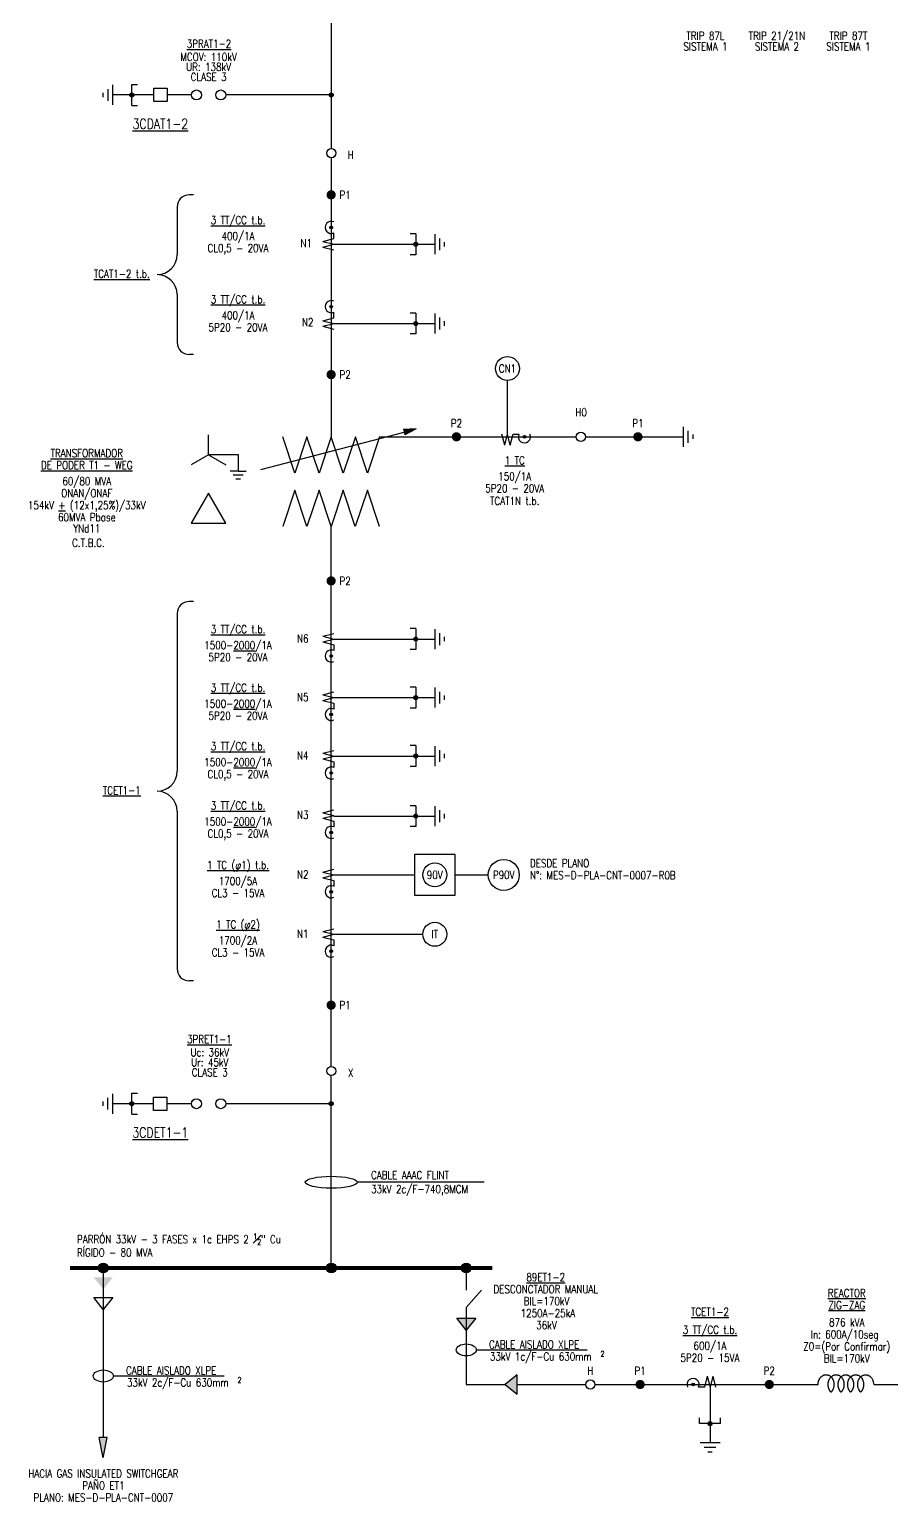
# Model space of a CAD drawing. Header units: millimetres. Extents: x 235261 to 235973, y 101691 to 102424.
# Drawn here: x 235389 to 235604.5, y 101691 to 102058.9 of the extents above; entities that cross this region are included whole.
import ezdxf
from ezdxf.enums import TextEntityAlignment as Align

# ---------------------------------------------------------------- set-up
doc = ezdxf.new("R2010")
doc.units = ezdxf.units.MM
doc.linetypes.add('CENTER', pattern=[50.8, 31.75, -6.35, 6.35, -6.35])
for name, color, linetype in [('02 TITULOS', 3, 'Continuous'), ('02TEXTOS', 3, 'Continuous'), ('03 TEXTOS', 7, 'Continuous'), ('06EJES', 1, 'CENTER'), ('4', 4, 'Continuous'), ('Cable', 1, 'Continuous'), ('E-Nivel-066Kv', 52, 'Continuous'), ('E-Nivel-220Kv', 84, 'Continuous'), ('EL-Simbolos', 3, 'Continuous'), ('TEXTO 1', 1, 'Continuous')]:
    doc.layers.add(name, color=color, linetype=linetype)
doc.styles.add('ROMANS', font='romans.shx', dxfattribs={"width": 0.8, "height": 2})

# ---------------------------------------------------------------- blocks, each defined once
blk = doc.blocks.new('Flecha')
blk.add_hatch(color=256).paths.add_polyline_path([(0, 1.66), (-0.36, 0), (0.36, 0)])
for p, q in [((0, 1.66), (-0.36, 0)), ((-0.36, 0), (0.36, 0)), ((0, 1.66), (0.36, 0))]:
    blk.add_line(p, q)

msp = doc.modelspace()

# ---------------------------------------------------------------- hatches: boundary and pattern name
at = {"layer": 'E-Nivel-066Kv'}
h = msp.add_hatch(color=256, dxfattribs=at)
h.dxf.hatch_style = 1
h.paths.add_polyline_path([(235406.3, 101749.35), (235408.7, 101749.35, 1)])
h.paths.add_polyline_path([(235408.7, 101749.35), (235406.3, 101749.35, 1)])
h = msp.add_hatch(color=256, dxfattribs=at)
h.dxf.hatch_style = 1
h.paths.add_polyline_path([(235463.3, 101749.35), (235465.7, 101749.35, 1)])
h.paths.add_polyline_path([(235465.7, 101749.35), (235463.3, 101749.35, 1)])
h = msp.add_hatch(color=256, dxfattribs=at)
h.dxf.hatch_style = 1
h.paths.add_polyline_path([(235497.02, 101749.35), (235499.42, 101749.35, 1)])
h.paths.add_polyline_path([(235499.42, 101749.35), (235497.02, 101749.35, 1)])
at = {"layer": 'E-Nivel-220Kv'}
h = msp.add_hatch(color=256, dxfattribs=at)
h.dxf.hatch_style = 1
h.paths.add_polyline_path([(235464.97, 102042.49, -1), (235463.97, 102042.49, -1)])
h = msp.add_hatch(color=256, dxfattribs=at)
h.dxf.hatch_style = 1
h.paths.add_polyline_path([(235464.96, 101790.4, -1), (235463.96, 101790.4, -1)])
at = {"layer": 'E-Nivel-220Kv', "ltscale": 0.25}
msp.add_hatch(color=256, dxfattribs=at).paths.add_polyline_path([(235406.5, 101706.94), (235408.5, 101706.94), (235407.5, 101701.94)])
at = {"layer": 'EL-Simbolos'}
h = msp.add_hatch(color=256, dxfattribs=at)
h.dxf.hatch_style = 1
h.paths.add_polyline_path([(235415.14, 102042.49, -1), (235414.14, 102042.49, -1)])
h = msp.add_hatch(color=256, dxfattribs=at)
h.dxf.hatch_style = 1
h.paths.add_polyline_path([(235464.81, 102009.39, 1), (235464.13, 102009.39, 1)])
h = msp.add_hatch(color=256, dxfattribs=at)
h.dxf.hatch_style = 1
h.paths.add_polyline_path([(235486.11, 102005.17, 1), (235485.11, 102005.17, 1)])
h = msp.add_hatch(color=256, dxfattribs=at)
h.dxf.hatch_style = 1
h.paths.add_polyline_path([(235464.81, 101989.59, 1), (235464.13, 101989.59, 1)])
h = msp.add_hatch(color=256, dxfattribs=at)
h.dxf.hatch_style = 1
h.paths.add_polyline_path([(235486.11, 101985.37, 1), (235485.11, 101985.37, 1)])
h = msp.add_hatch(color=256, dxfattribs=at)
h.dxf.hatch_style = 1
h.paths.add_polyline_path([(235512.76, 101957.4, -1), (235512.76, 101956.72, -1)])
h = msp.add_hatch(color=256, dxfattribs=at)
h.dxf.hatch_style = 1
h.paths.add_polyline_path([(235486.11, 101906.5, 1), (235485.11, 101906.5, 1)])
h = msp.add_hatch(color=256, dxfattribs=at)
h.dxf.hatch_style = 1
h.paths.add_polyline_path([(235464.81, 101902.28, -1), (235464.13, 101902.28, -1)])
h = msp.add_hatch(color=256, dxfattribs=at)
h.dxf.hatch_style = 1
h.paths.add_polyline_path([(235486.11, 101891.89, 1), (235485.11, 101891.89, 1)])
h = msp.add_hatch(color=256, dxfattribs=at)
h.dxf.hatch_style = 1
h.paths.add_polyline_path([(235464.81, 101887.67, -1), (235464.13, 101887.67, -1)])
h = msp.add_hatch(color=256, dxfattribs=at)
h.dxf.hatch_style = 1
h.paths.add_polyline_path([(235486.11, 101877.28, 1), (235485.11, 101877.28, 1)])
h = msp.add_hatch(color=256, dxfattribs=at)
h.dxf.hatch_style = 1
h.paths.add_polyline_path([(235464.81, 101873.05, -1), (235464.13, 101873.05, -1)])
h = msp.add_hatch(color=256, dxfattribs=at)
h.dxf.hatch_style = 1
h.paths.add_polyline_path([(235486.11, 101862.26, 1), (235485.11, 101862.26, 1)])
h = msp.add_hatch(color=256, dxfattribs=at)
h.dxf.hatch_style = 1
h.paths.add_polyline_path([(235464.81, 101858.2, -1), (235464.13, 101858.2, -1)])
h = msp.add_hatch(color=256, dxfattribs=at)
h.dxf.hatch_style = 1
h.paths.add_polyline_path([(235464.81, 101843.36, -1), (235464.13, 101843.36, -1)])
h = msp.add_hatch(color=256, dxfattribs=at)
h.dxf.hatch_style = 1
h.paths.add_polyline_path([(235464.81, 101828.51, -1), (235464.13, 101828.51, -1)])
h = msp.add_hatch(color=256, dxfattribs=at)
h.dxf.hatch_style = 1
h.paths.add_polyline_path([(235415.13, 101790.4, -1), (235414.13, 101790.4, -1)])
h = msp.add_hatch(color=256, dxfattribs=at)
h.dxf.hatch_style = 1
h.paths.add_polyline_path([(235407.5, 101744.02), (235409.88, 101747.01), (235405.11, 101747.01)])
h.paths.add_polyline_path([(235500.6, 101736.81), (235495.84, 101736.81), (235498.22, 101733.83)])
h = msp.add_hatch(color=256, dxfattribs=at)
h.dxf.hatch_style = 1
h.paths.add_polyline_path([(235510.94, 101717.85), (235510.94, 101722.61), (235507.96, 101720.23)])
h = msp.add_hatch(color=256, dxfattribs=at)
h.dxf.hatch_style = 1
h.paths.add_polyline_path([(235554.93, 101719.89, -1), (235554.93, 101720.57, -1)])
h = msp.add_hatch(color=256, dxfattribs=at)
h.dxf.hatch_style = 1
h.paths.add_polyline_path([(235559.65, 101710.44, 1), (235558.65, 101710.44, 1)])

# ---------------------------------------------------------------- linework, layer by layer
at = {"layer": '06EJES'}
for p, q in [((235441.21, 101948.5), (235439.21, 101948.5)), ((235442.49, 101947.5), (235439.94, 101947.5)), ((235441.21, 101948.5), (235443.22, 101948.5)), ((235441.76, 101946.5), (235440.67, 101946.5))]:
    msp.add_line(p, q, dxfattribs=at)
msp.add_lwpolyline([(235433.95, 101952.6), (235441.21, 101952.6), (235441.21, 101948.5)], dxfattribs=at)
at = {"layer": '4'}
for p, q in [((235430.06, 102017.52), (235428.96, 102017.52)), ((235425.96, 102014.52), (235425.96, 102002.59)), ((235420.96, 101997.59), (235420.96, 101997.59)), ((235420.96, 101997.59), (235420.96, 101997.59)), ((235425.96, 101992.59), (235425.96, 101980.65)), ((235430.06, 101977.65), (235428.96, 101977.65)), ((235430.06, 101915.88), (235428.96, 101915.88)), ((235425.96, 101912.88), (235425.96, 101873.49)), ((235420.96, 101868.49), (235420.96, 101868.49)), ((235420.96, 101868.49), (235420.96, 101868.49)), ((235425.96, 101863.49), (235425.96, 101824.09)), ((235430.02, 101821.09), (235428.96, 101821.09))]:
    msp.add_line(p, q, dxfattribs=at)
for centre, radius, start, end in [((235428.96, 102014.52), 3, 90, 180), ((235420.96, 102002.59), 5, 270, 0), ((235420.96, 101992.59), 5, 0, 90), ((235428.96, 101980.65), 3, 180, 270), ((235428.96, 101912.88), 3, 90, 180), ((235420.96, 101873.49), 5, 270, 0), ((235420.96, 101863.49), 5, 0, 90), ((235428.96, 101824.09), 3, 180, 270)]:
    msp.add_arc(centre, radius, start, end, dxfattribs=at)
at = {"layer": 'Cable'}
for p, q in [((235465.14, 102005.17), (235490.36, 102005.17)), ((235465.14, 101985.37), (235490.36, 101985.37)), ((235465.14, 101906.5), (235490.36, 101906.5)), ((235465.14, 101891.89), (235490.36, 101891.89)), ((235465.14, 101877.28), (235490.36, 101877.28)), ((235465.14, 101862.26), (235490.36, 101862.26)), ((235465.14, 101847.58), (235485.3, 101847.58)), ((235495.42, 101847.58), (235503.72, 101847.58)), ((235465.14, 101832.73), (235487.36, 101832.73)), ((235502.71, 101770.76), (235471, 101770.76)), ((235500.72, 101728.86), (235528.43, 101728.86)), ((235410, 101722.35), (235437.71, 101722.35)), ((235559.15, 101719.56), (235559.15, 101705.68))]:
    msp.add_line(p, q, dxfattribs=at)
for centre, major_axis, ratio in [((235464.5, 101770.76), (6.5, 0), 0.230769), ((235498.22, 101728.86), (2.5, 0), 0.6), ((235407.5, 101722.35), (2.5, 0), 0.6)]:
    msp.add_ellipse(centre, major_axis=major_axis, ratio=ratio, dxfattribs=at)
at = {"layer": 'E-Nivel-066Kv'}
for p, q in [((235464.5, 101799.72), (235464.46, 101934.68)), ((235464.5, 101749.35), (235464.5, 101797.42)), ((235420.09, 101790.4), (235409.87, 101790.4)), ((235429.54, 101790.4), (235423.42, 101790.4)), ((235464.46, 101790.4), (235438.11, 101790.4)), ((235407.5, 101749.35), (235407.5, 101706.94)), ((235498.22, 101739.44), (235498.22, 101720.23)), ((235498.22, 101720.23), (235507.96, 101720.23)), ((235510.94, 101720.23), (235528.08, 101720.23)), ((235530.38, 101720.23), (235586.16, 101720.23)), ((235600.09, 101720.23), (235666.07, 101720.23))]:
    msp.add_line(p, q, dxfattribs=at)
at = {"layer": 'E-Nivel-066Kv', "ltscale": 0.25, "const_width": 1}
msp.add_lwpolyline([(235399.2, 101749.35), (235504.72, 101749.35)], dxfattribs=at)
at = {"layer": 'E-Nivel-066Kv', "ltscale": 0.25}
msp.add_lwpolyline([(235498.22, 101749.35), (235498.22, 101743.77)], dxfattribs=at)
at = {"layer": 'E-Nivel-066Kv'}
for centre in [(235407.5, 101749.35), (235464.5, 101749.35), (235498.22, 101749.35)]:
    msp.add_circle(centre, 1.2, dxfattribs=at)
at = {"layer": 'E-Nivel-220Kv'}
for p, q in [((235464.46, 102069.75), (235464.5, 102029.1)), ((235420.1, 102042.49), (235409.88, 102042.49)), ((235429.55, 102042.49), (235423.43, 102042.49)), ((235464.47, 102042.49), (235438.12, 102042.49)), ((235464.5, 102026.8), (235464.48, 101957.05)), ((235476.57, 101957.06), (235525.72, 101957.06)), ((235528.02, 101957.06), (235552.45, 101957.06))]:
    msp.add_line(p, q, dxfattribs=at)
at = {"layer": 'E-Nivel-220Kv', "ltscale": 0.25}
for p, q in [((235408.5, 101706.94), (235406.5, 101706.94)), ((235407.5, 101701.94), (235406.5, 101706.94)), ((235407.5, 101701.94), (235408.5, 101706.94))]:
    msp.add_line(p, q, dxfattribs=at)
at = {"layer": 'E-Nivel-220Kv'}
for centre in [(235464.47, 102042.49), (235464.46, 101790.4)]:
    msp.add_circle(centre, 0.5, dxfattribs=at)
at = {"layer": 'EL-Simbolos'}
for p, q in [((235407.51, 102041.95), (235407.51, 102043.03)), ((235408.69, 102041.02), (235408.69, 102043.96)), ((235409.88, 102039.99), (235409.88, 102044.99)), ((235414.64, 102045.1), (235416.06, 102045.1)), ((235414.64, 102039.88), (235414.64, 102045.1)), ((235414.64, 102039.88), (235416.06, 102039.88)), ((235462.4, 102005.88), (235465.14, 102006.58)), ((235462.4, 102005.88), (235465.14, 102005.17)), ((235465.14, 102006.58), (235465.14, 102008.03)), ((235485.61, 102007.79), (235484.18, 102007.79)), ((235485.61, 102007.79), (235485.61, 102002.56)), ((235490.36, 102007.67), (235490.36, 102002.67)), ((235491.55, 102006.64), (235491.55, 102003.7)), ((235492.74, 102005.72), (235492.74, 102004.63)), ((235462.4, 102004.47), (235465.14, 102005.17)), ((235462.4, 102004.47), (235465.14, 102003.76)), ((235485.61, 102002.56), (235484.18, 102002.56)), ((235465.14, 101986.78), (235465.14, 101988.23)), ((235485.61, 101987.98), (235484.18, 101987.98)), ((235485.61, 101987.98), (235485.61, 101982.76)), ((235490.36, 101987.87), (235490.36, 101982.87)), ((235462.4, 101986.08), (235465.14, 101986.78)), ((235462.4, 101986.08), (235465.14, 101985.37)), ((235462.4, 101984.67), (235465.14, 101985.37)), ((235462.4, 101984.67), (235465.14, 101983.96)), ((235491.55, 101986.84), (235491.55, 101983.9)), ((235492.74, 101985.92), (235492.74, 101984.83)), ((235485.61, 101982.76), (235484.18, 101982.76)), ((235446.85, 101948.87), (235482.73, 101958.21)), ((235507.83, 101954.99), (235507.13, 101957.73)), ((235507.83, 101954.99), (235508.53, 101957.73)), ((235509.24, 101954.99), (235508.53, 101957.73)), ((235509.24, 101954.99), (235509.94, 101957.73)), ((235509.94, 101957.73), (235511.39, 101957.73)), ((235552.45, 101959.56), (235552.45, 101954.56)), ((235553.63, 101958.53), (235553.63, 101955.59)), ((235433.83, 101952.53), (235433.83, 101957.53)), ((235554.82, 101957.61), (235554.82, 101956.52)), ((235433.83, 101952.53), (235429.5, 101950.03)), ((235433.83, 101952.53), (235438.16, 101950.03)), ((235433.83, 101942.97), (235429.5, 101935.47)), ((235438.16, 101935.47), (235433.83, 101942.97)), ((235429.5, 101935.47), (235438.16, 101935.47)), ((235462.4, 101907.21), (235465.14, 101907.91)), ((235462.4, 101907.21), (235465.14, 101906.5)), ((235462.4, 101905.8), (235465.14, 101906.5)), ((235485.61, 101909.12), (235484.18, 101909.12)), ((235485.61, 101909.12), (235485.61, 101903.89)), ((235490.36, 101909), (235490.36, 101904)), ((235491.55, 101907.97), (235491.55, 101905.03)), ((235492.74, 101907.05), (235492.74, 101905.96)), ((235462.4, 101905.8), (235465.14, 101905.1)), ((235465.14, 101905.1), (235465.14, 101903.65)), ((235485.61, 101903.89), (235484.18, 101903.89)), ((235462.4, 101892.59), (235465.14, 101893.3)), ((235462.4, 101892.59), (235465.14, 101891.89)), ((235462.4, 101891.19), (235465.14, 101891.89)), ((235485.61, 101894.5), (235484.18, 101894.5)), ((235485.61, 101894.5), (235485.61, 101889.28)), ((235490.36, 101894.39), (235490.36, 101889.39)), ((235491.55, 101893.36), (235491.55, 101890.42)), ((235492.74, 101892.43), (235492.74, 101891.35)), ((235462.4, 101891.19), (235465.14, 101890.48)), ((235465.14, 101890.48), (235465.14, 101889.03)), ((235485.61, 101889.28), (235484.18, 101889.28)), ((235462.4, 101877.98), (235465.14, 101878.68)), ((235462.4, 101877.98), (235465.14, 101877.28)), ((235462.4, 101876.57), (235465.14, 101877.28)), ((235485.61, 101879.89), (235484.18, 101879.89)), ((235485.61, 101879.89), (235485.61, 101874.66)), ((235490.36, 101879.78), (235490.36, 101874.78)), ((235491.55, 101878.75), (235491.55, 101875.81)), ((235492.74, 101877.82), (235492.74, 101876.73)), ((235462.4, 101876.57), (235465.14, 101875.87)), ((235465.14, 101875.87), (235465.14, 101874.42)), ((235485.61, 101874.66), (235484.18, 101874.66)), ((235462.4, 101863.13), (235465.14, 101863.83)), ((235462.4, 101863.13), (235465.14, 101862.43)), ((235462.4, 101861.72), (235465.14, 101862.43)), ((235485.61, 101864.87), (235484.18, 101864.87)), ((235485.61, 101864.87), (235485.61, 101859.64)), ((235490.36, 101864.76), (235490.36, 101859.76)), ((235491.55, 101863.73), (235491.55, 101860.79)), ((235492.74, 101862.8), (235492.74, 101861.71)), ((235462.4, 101861.72), (235465.14, 101861.02)), ((235465.14, 101861.02), (235465.14, 101859.57)), ((235485.61, 101859.64), (235484.18, 101859.64)), ((235462.4, 101848.28), (235465.14, 101848.99)), ((235462.4, 101848.28), (235465.14, 101847.58)), ((235462.4, 101846.87), (235465.14, 101847.58)), ((235462.4, 101846.87), (235465.14, 101846.17)), ((235465.14, 101846.17), (235465.14, 101844.72)), ((235462.4, 101833.43), (235465.14, 101834.14)), ((235462.4, 101833.43), (235465.14, 101832.73)), ((235462.4, 101832.02), (235465.14, 101832.73)), ((235462.4, 101832.02), (235465.14, 101831.32)), ((235465.14, 101831.32), (235465.14, 101829.87)), ((235409.87, 101787.9), (235409.87, 101792.9)), ((235414.63, 101793.02), (235416.05, 101793.02)), ((235414.63, 101787.79), (235414.63, 101793.02)), ((235407.49, 101789.86), (235407.49, 101790.95)), ((235408.68, 101788.93), (235408.68, 101791.87)), ((235414.63, 101787.79), (235416.05, 101787.79)), ((235498.22, 101739.44), (235502.02, 101743.77)), ((235558.45, 101722.3), (235557.75, 101719.56)), ((235558.45, 101722.3), (235559.15, 101719.56)), ((235559.86, 101722.3), (235559.15, 101719.56)), ((235559.86, 101722.3), (235560.56, 101719.56)), ((235557.75, 101719.56), (235556.3, 101719.56)), ((235556.54, 101710.44), (235556.54, 101711.86)), ((235561.77, 101710.44), (235561.77, 101711.86)), ((235561.77, 101710.44), (235556.54, 101710.44)), ((235561.65, 101705.68), (235556.65, 101705.68)), ((235560.62, 101704.49), (235557.68, 101704.49)), ((235559.7, 101703.31), (235558.61, 101703.31))]:
    msp.add_line(p, q, dxfattribs=at)
at = {"layer": 'EL-Simbolos', "ltscale": 0.25}
for p, q in [((235586.98, 101722.19), (235587.06, 101722.26)), ((235587.06, 101722.26), (235587.15, 101722.32)), ((235587.15, 101722.32), (235587.23, 101722.38)), ((235587.23, 101722.38), (235587.32, 101722.44)), ((235587.32, 101722.44), (235587.41, 101722.48)), ((235587.41, 101722.48), (235587.5, 101722.53)), ((235587.5, 101722.53), (235587.59, 101722.56)), ((235587.59, 101722.56), (235587.68, 101722.6)), ((235587.68, 101722.6), (235587.78, 101722.62)), ((235587.78, 101722.62), (235587.87, 101722.64)), ((235587.87, 101722.64), (235587.97, 101722.66)), ((235587.97, 101722.66), (235588.06, 101722.66)), ((235588.06, 101722.66), (235588.16, 101722.67)), ((235588.16, 101722.67), (235588.25, 101722.66)), ((235588.25, 101722.66), (235588.34, 101722.66)), ((235588.34, 101722.66), (235588.44, 101722.64)), ((235588.44, 101722.64), (235588.53, 101722.62)), ((235588.53, 101722.62), (235588.63, 101722.6)), ((235588.63, 101722.6), (235588.72, 101722.56)), ((235588.72, 101722.56), (235588.81, 101722.53)), ((235588.81, 101722.53), (235588.9, 101722.48)), ((235588.9, 101722.48), (235588.99, 101722.44)), ((235588.99, 101722.44), (235589.08, 101722.38)), ((235589.08, 101722.38), (235589.16, 101722.32)), ((235589.16, 101722.32), (235589.25, 101722.26)), ((235589.25, 101722.26), (235589.33, 101722.19)), ((235589.48, 101722.19), (235589.56, 101722.26)), ((235589.56, 101722.26), (235589.65, 101722.32)), ((235589.65, 101722.32), (235589.73, 101722.38)), ((235589.73, 101722.38), (235589.82, 101722.44)), ((235589.82, 101722.44), (235589.91, 101722.48)), ((235589.91, 101722.48), (235590, 101722.53)), ((235590, 101722.53), (235590.09, 101722.56)), ((235590.09, 101722.56), (235590.19, 101722.6)), ((235590.19, 101722.6), (235590.28, 101722.62)), ((235590.28, 101722.62), (235590.37, 101722.64)), ((235590.37, 101722.64), (235590.47, 101722.66)), ((235590.47, 101722.66), (235590.56, 101722.66)), ((235590.56, 101722.66), (235590.66, 101722.67)), ((235590.66, 101722.67), (235590.75, 101722.66)), ((235590.75, 101722.66), (235590.85, 101722.66)), ((235590.85, 101722.66), (235590.94, 101722.64)), ((235590.94, 101722.64), (235591.04, 101722.62)), ((235591.04, 101722.62), (235591.13, 101722.6)), ((235591.13, 101722.6), (235591.22, 101722.56)), ((235591.22, 101722.56), (235591.31, 101722.53)), ((235591.31, 101722.53), (235591.4, 101722.48)), ((235591.4, 101722.48), (235591.49, 101722.44)), ((235591.49, 101722.44), (235591.58, 101722.38)), ((235591.58, 101722.38), (235591.67, 101722.32)), ((235591.67, 101722.32), (235591.75, 101722.26)), ((235591.75, 101722.26), (235591.83, 101722.19)), ((235591.98, 101722.19), (235592.06, 101722.26)), ((235592.06, 101722.26), (235592.14, 101722.32)), ((235592.14, 101722.32), (235592.23, 101722.38)), ((235592.23, 101722.38), (235592.32, 101722.44)), ((235592.32, 101722.44), (235592.41, 101722.48)), ((235592.41, 101722.48), (235592.5, 101722.53)), ((235592.5, 101722.53), (235592.59, 101722.56)), ((235592.59, 101722.56), (235592.68, 101722.6)), ((235592.68, 101722.6), (235592.77, 101722.62)), ((235592.77, 101722.62), (235592.87, 101722.64)), ((235592.87, 101722.64), (235592.96, 101722.66)), ((235592.96, 101722.66), (235593.06, 101722.66)), ((235593.06, 101722.66), (235593.15, 101722.66)), ((235593.15, 101722.66), (235593.25, 101722.65)), ((235593.25, 101722.65), (235593.34, 101722.64)), ((235593.34, 101722.64), (235593.44, 101722.62)), ((235593.44, 101722.62), (235593.53, 101722.59)), ((235593.53, 101722.59), (235593.62, 101722.56)), ((235593.62, 101722.56), (235593.71, 101722.52)), ((235593.71, 101722.52), (235593.8, 101722.48)), ((235593.8, 101722.48), (235593.89, 101722.43)), ((235593.89, 101722.43), (235593.98, 101722.38)), ((235593.98, 101722.38), (235594.07, 101722.32)), ((235594.07, 101722.32), (235594.15, 101722.26)), ((235594.15, 101722.26), (235594.23, 101722.19)), ((235594.38, 101722.19), (235594.47, 101722.26)), ((235594.47, 101722.26), (235594.55, 101722.32)), ((235594.55, 101722.32), (235594.64, 101722.38)), ((235594.64, 101722.38), (235594.73, 101722.43)), ((235594.73, 101722.43), (235594.81, 101722.48)), ((235594.81, 101722.48), (235594.91, 101722.52)), ((235594.91, 101722.52), (235595, 101722.56)), ((235595, 101722.56), (235595.09, 101722.59)), ((235595.09, 101722.59), (235595.18, 101722.62)), ((235595.18, 101722.62), (235595.28, 101722.64)), ((235595.28, 101722.64), (235595.37, 101722.65)), ((235595.37, 101722.65), (235595.47, 101722.66)), ((235595.47, 101722.66), (235595.56, 101722.66)), ((235595.56, 101722.66), (235595.66, 101722.66)), ((235595.66, 101722.66), (235595.75, 101722.65)), ((235595.75, 101722.65), (235595.84, 101722.64)), ((235595.84, 101722.64), (235595.94, 101722.62)), ((235595.94, 101722.62), (235596.03, 101722.59)), ((235596.03, 101722.59), (235596.12, 101722.56)), ((235596.12, 101722.56), (235596.22, 101722.52)), ((235596.22, 101722.52), (235596.31, 101722.48)), ((235596.31, 101722.48), (235596.4, 101722.43)), ((235596.4, 101722.43), (235596.48, 101722.38)), ((235596.48, 101722.38), (235596.57, 101722.32)), ((235596.57, 101722.32), (235596.65, 101722.26)), ((235596.65, 101722.26), (235596.74, 101722.19)), ((235596.88, 101722.19), (235596.96, 101722.26)), ((235596.96, 101722.26), (235597.05, 101722.32)), ((235597.05, 101722.32), (235597.13, 101722.38)), ((235597.13, 101722.38), (235597.22, 101722.43)), ((235597.22, 101722.43), (235597.31, 101722.48)), ((235597.31, 101722.48), (235597.4, 101722.52)), ((235597.4, 101722.52), (235597.49, 101722.56)), ((235597.49, 101722.56), (235597.58, 101722.59)), ((235597.58, 101722.59), (235597.68, 101722.62)), ((235597.68, 101722.62), (235597.77, 101722.64)), ((235597.77, 101722.64), (235597.87, 101722.65)), ((235597.87, 101722.65), (235597.96, 101722.66)), ((235597.96, 101722.66), (235598.06, 101722.66)), ((235598.06, 101722.66), (235598.15, 101722.66)), ((235598.15, 101722.66), (235598.24, 101722.65)), ((235598.24, 101722.65), (235598.34, 101722.64)), ((235598.34, 101722.64), (235598.43, 101722.62)), ((235598.43, 101722.62), (235598.53, 101722.59)), ((235598.53, 101722.59), (235598.62, 101722.56)), ((235598.62, 101722.56), (235598.71, 101722.52)), ((235598.71, 101722.52), (235598.8, 101722.48)), ((235598.8, 101722.48), (235598.89, 101722.43)), ((235598.89, 101722.43), (235598.98, 101722.38)), ((235598.98, 101722.38), (235599.07, 101722.32)), ((235599.07, 101722.32), (235599.15, 101722.25)), ((235599.15, 101722.25), (235599.24, 101722.17)), ((235586.16, 101720.35), (235586.18, 101720.6)), ((235586.16, 101720.23), (235586.16, 101720.35)), ((235586.18, 101720.6), (235586.2, 101720.72)), ((235586.2, 101720.72), (235586.22, 101720.83)), ((235586.22, 101720.83), (235586.25, 101720.95)), ((235586.25, 101720.95), (235586.28, 101721.07)), ((235586.28, 101721.07), (235586.32, 101721.18)), ((235586.32, 101721.18), (235586.35, 101721.29)), ((235586.35, 101721.29), (235586.4, 101721.39)), ((235586.4, 101721.39), (235586.45, 101721.49)), ((235586.45, 101721.49), (235586.5, 101721.59)), ((235586.5, 101721.59), (235586.55, 101721.69)), ((235586.55, 101721.69), (235586.61, 101721.78)), ((235586.61, 101721.78), (235586.68, 101721.87)), ((235586.68, 101721.87), (235586.75, 101721.96)), ((235586.75, 101721.96), (235586.82, 101722.04)), ((235586.82, 101722.04), (235586.89, 101722.12)), ((235586.9, 101722.12), (235586.98, 101722.19)), ((235588.67, 101720.48), (235588.69, 101720.6)), ((235588.67, 101720.35), (235588.67, 101720.48)), ((235588.67, 101720.35), (235588.67, 101720.48)), ((235588.67, 101720.23), (235588.67, 101720.35)), ((235588.67, 101720.23), (235588.67, 101720.35)), ((235588.67, 101720.11), (235588.67, 101720.23)), ((235588.67, 101719.99), (235588.67, 101720.11)), ((235588.69, 101719.87), (235588.67, 101719.99)), ((235588.69, 101720.6), (235588.7, 101720.72)), ((235588.69, 101720.6), (235588.7, 101720.72)), ((235588.7, 101719.75), (235588.69, 101719.87)), ((235588.7, 101720.72), (235588.73, 101720.83)), ((235588.7, 101720.72), (235588.73, 101720.83)), ((235588.73, 101719.63), (235588.7, 101719.75)), ((235588.73, 101720.83), (235588.75, 101720.95)), ((235588.73, 101720.83), (235588.75, 101720.95)), ((235588.75, 101719.51), (235588.73, 101719.63)), ((235588.75, 101720.95), (235588.78, 101721.07)), ((235588.75, 101720.95), (235588.78, 101721.07)), ((235588.78, 101719.4), (235588.75, 101719.51)), ((235588.78, 101721.07), (235588.82, 101721.18)), ((235588.78, 101721.07), (235588.82, 101721.18)), ((235588.82, 101719.29), (235588.78, 101719.4)), ((235588.82, 101721.18), (235588.86, 101721.29)), ((235588.82, 101721.18), (235588.86, 101721.29)), ((235588.86, 101719.18), (235588.82, 101719.29)), ((235588.86, 101721.29), (235588.9, 101721.39)), ((235588.86, 101721.29), (235588.9, 101721.39)), ((235588.9, 101719.07), (235588.86, 101719.18)), ((235588.9, 101721.39), (235588.95, 101721.49)), ((235588.9, 101721.39), (235588.95, 101721.49)), ((235588.94, 101718.97), (235588.9, 101719.07)), ((235588.99, 101718.88), (235588.94, 101718.97)), ((235588.95, 101721.49), (235589, 101721.59)), ((235588.95, 101721.49), (235589, 101721.59)), ((235589.04, 101718.79), (235588.99, 101718.88)), ((235589, 101721.59), (235589.06, 101721.69)), ((235589, 101721.59), (235589.06, 101721.69)), ((235589.08, 101718.71), (235589.04, 101718.79)), ((235589.06, 101721.69), (235589.12, 101721.78)), ((235589.06, 101721.69), (235589.12, 101721.78)), ((235589.13, 101718.63), (235589.08, 101718.71)), ((235589.12, 101721.78), (235589.18, 101721.87)), ((235589.12, 101721.78), (235589.18, 101721.87)), ((235589.17, 101718.57), (235589.13, 101718.63)), ((235589.21, 101718.51), (235589.17, 101718.57)), ((235589.18, 101721.87), (235589.25, 101721.96)), ((235589.18, 101721.87), (235589.25, 101721.96)), ((235589.25, 101721.96), (235589.32, 101722.04)), ((235589.25, 101721.96), (235589.32, 101722.04)), ((235589.32, 101722.04), (235589.4, 101722.12)), ((235589.32, 101722.04), (235589.4, 101722.12)), ((235589.33, 101722.19), (235589.41, 101722.12)), ((235589.4, 101722.12), (235589.48, 101722.19)), ((235589.41, 101722.12), (235589.48, 101722.04)), ((235589.48, 101722.04), (235589.56, 101721.96)), ((235589.56, 101721.96), (235589.62, 101721.87)), ((235589.64, 101718.57), (235589.6, 101718.51)), ((235589.62, 101721.87), (235589.69, 101721.78)), ((235589.68, 101718.63), (235589.64, 101718.57)), ((235589.72, 101718.71), (235589.68, 101718.63)), ((235589.69, 101721.78), (235589.75, 101721.69)), ((235589.77, 101718.79), (235589.72, 101718.71)), ((235589.75, 101721.69), (235589.8, 101721.59)), ((235589.81, 101718.88), (235589.77, 101718.79)), ((235589.8, 101721.59), (235589.86, 101721.49)), ((235589.86, 101718.97), (235589.81, 101718.88)), ((235589.86, 101721.49), (235589.9, 101721.39)), ((235589.9, 101719.07), (235589.86, 101718.97)), ((235589.9, 101721.39), (235589.95, 101721.29)), ((235589.95, 101719.18), (235589.9, 101719.07)), ((235589.95, 101721.29), (235589.99, 101721.18)), ((235589.99, 101719.29), (235589.95, 101719.18)), ((235589.99, 101721.18), (235590.02, 101721.07)), ((235590.02, 101719.4), (235589.99, 101719.29)), ((235590.02, 101721.07), (235590.05, 101720.95)), ((235590.05, 101719.51), (235590.02, 101719.4)), ((235590.05, 101720.95), (235590.08, 101720.83)), ((235590.08, 101719.63), (235590.05, 101719.51)), ((235590.08, 101720.83), (235590.1, 101720.72)), ((235590.1, 101719.75), (235590.08, 101719.63)), ((235590.1, 101720.72), (235590.12, 101720.6)), ((235590.12, 101719.87), (235590.1, 101719.75)), ((235590.12, 101720.6), (235590.13, 101720.48)), ((235590.13, 101719.99), (235590.12, 101719.87)), ((235590.13, 101720.48), (235590.14, 101720.35)), ((235590.14, 101720.11), (235590.13, 101719.99)), ((235590.14, 101720.35), (235590.14, 101720.23)), ((235590.14, 101720.23), (235590.14, 101720.11)), ((235591.17, 101720.35), (235591.18, 101720.48)), ((235591.17, 101720.23), (235591.17, 101720.35)), ((235591.17, 101720.11), (235591.17, 101720.23)), ((235591.18, 101719.99), (235591.17, 101720.11)), ((235591.18, 101720.48), (235591.19, 101720.6)), ((235591.19, 101719.87), (235591.18, 101719.99)), ((235591.19, 101720.6), (235591.21, 101720.72)), ((235591.21, 101719.75), (235591.19, 101719.87)), ((235591.21, 101720.72), (235591.23, 101720.83)), ((235591.23, 101719.63), (235591.21, 101719.75)), ((235591.23, 101720.83), (235591.25, 101720.95)), ((235591.25, 101719.51), (235591.23, 101719.63)), ((235591.25, 101720.95), (235591.29, 101721.07)), ((235591.29, 101719.4), (235591.25, 101719.51)), ((235591.29, 101721.07), (235591.32, 101721.18)), ((235591.32, 101719.29), (235591.29, 101719.4)), ((235591.32, 101721.18), (235591.36, 101721.29)), ((235591.36, 101719.18), (235591.32, 101719.29)), ((235591.36, 101721.29), (235591.4, 101721.39)), ((235591.4, 101719.07), (235591.36, 101719.18)), ((235591.4, 101721.39), (235591.45, 101721.49)), ((235591.45, 101718.97), (235591.4, 101719.07)), ((235591.45, 101721.49), (235591.5, 101721.59)), ((235591.49, 101718.88), (235591.45, 101718.97)), ((235591.54, 101718.79), (235591.49, 101718.88)), ((235591.5, 101721.59), (235591.56, 101721.69)), ((235591.59, 101718.71), (235591.54, 101718.79)), ((235591.56, 101721.69), (235591.62, 101721.78)), ((235591.63, 101718.63), (235591.59, 101718.71)), ((235591.62, 101721.78), (235591.68, 101721.87)), ((235591.67, 101718.57), (235591.63, 101718.63)), ((235591.71, 101718.51), (235591.67, 101718.57)), ((235591.68, 101721.87), (235591.75, 101721.96)), ((235591.75, 101721.96), (235591.82, 101722.04)), ((235591.82, 101722.04), (235591.9, 101722.12)), ((235591.83, 101722.19), (235591.91, 101722.12)), ((235591.9, 101722.12), (235591.98, 101722.19)), ((235591.91, 101722.12), (235591.99, 101722.04)), ((235591.99, 101722.04), (235592.06, 101721.96)), ((235592.06, 101721.96), (235592.13, 101721.87)), ((235592.14, 101718.57), (235592.1, 101718.51)), ((235592.13, 101721.87), (235592.19, 101721.78)), ((235592.18, 101718.63), (235592.14, 101718.57)), ((235592.22, 101718.71), (235592.18, 101718.63)), ((235592.19, 101721.78), (235592.25, 101721.69)), ((235592.27, 101718.79), (235592.22, 101718.71)), ((235592.25, 101721.69), (235592.31, 101721.59)), ((235592.32, 101718.88), (235592.27, 101718.79)), ((235592.31, 101721.59), (235592.36, 101721.49)), ((235592.36, 101718.97), (235592.32, 101718.88)), ((235592.36, 101721.49), (235592.41, 101721.39)), ((235592.41, 101719.07), (235592.36, 101718.97)), ((235592.41, 101721.39), (235592.45, 101721.29)), ((235592.45, 101719.18), (235592.41, 101719.07)), ((235592.45, 101721.29), (235592.49, 101721.18)), ((235592.49, 101719.29), (235592.45, 101719.18)), ((235592.49, 101721.18), (235592.52, 101721.07)), ((235592.52, 101719.4), (235592.49, 101719.29)), ((235592.52, 101721.07), (235592.56, 101720.95)), ((235592.56, 101719.51), (235592.52, 101719.4)), ((235592.56, 101720.95), (235592.58, 101720.83)), ((235592.58, 101719.63), (235592.56, 101719.51)), ((235592.58, 101720.83), (235592.6, 101720.72)), ((235592.6, 101719.75), (235592.58, 101719.63)), ((235592.6, 101720.72), (235592.62, 101720.6)), ((235592.62, 101719.87), (235592.6, 101719.75)), ((235592.62, 101720.6), (235592.63, 101720.48)), ((235592.63, 101719.99), (235592.62, 101719.87)), ((235592.63, 101720.48), (235592.64, 101720.35)), ((235592.64, 101720.11), (235592.63, 101719.99)), ((235592.64, 101720.35), (235592.64, 101720.23)), ((235592.64, 101720.23), (235592.64, 101720.11)), ((235593.57, 101720.35), (235593.58, 101720.47)), ((235593.57, 101720.35), (235593.58, 101720.47)), ((235593.57, 101720.23), (235593.57, 101720.35)), ((235593.57, 101720.23), (235593.57, 101720.35)), ((235593.57, 101720.11), (235593.57, 101720.23)), ((235593.58, 101719.99), (235593.57, 101720.11)), ((235593.58, 101720.47), (235593.59, 101720.59)), ((235593.59, 101719.87), (235593.58, 101719.99)), ((235593.59, 101720.59), (235593.61, 101720.71)), ((235593.59, 101720.59), (235593.61, 101720.71)), ((235593.61, 101719.75), (235593.59, 101719.87)), ((235593.61, 101720.71), (235593.63, 101720.83)), ((235593.61, 101720.71), (235593.63, 101720.83)), ((235593.63, 101719.63), (235593.61, 101719.75)), ((235593.63, 101720.83), (235593.66, 101720.95)), ((235593.63, 101720.83), (235593.66, 101720.95)), ((235593.66, 101719.51), (235593.63, 101719.63)), ((235593.66, 101720.95), (235593.69, 101721.06)), ((235593.66, 101720.95), (235593.69, 101721.06)), ((235593.69, 101719.4), (235593.66, 101719.51)), ((235593.69, 101721.06), (235593.72, 101721.17)), ((235593.69, 101721.06), (235593.72, 101721.17)), ((235593.72, 101719.28), (235593.69, 101719.4)), ((235593.72, 101721.17), (235593.76, 101721.28)), ((235593.72, 101721.17), (235593.76, 101721.28)), ((235593.76, 101719.18), (235593.72, 101719.28)), ((235593.76, 101721.28), (235593.8, 101721.39)), ((235593.76, 101721.28), (235593.8, 101721.39)), ((235593.8, 101719.07), (235593.76, 101719.18)), ((235593.8, 101721.39), (235593.85, 101721.49)), ((235593.8, 101721.39), (235593.85, 101721.49)), ((235593.85, 101718.97), (235593.8, 101719.07)), ((235593.85, 101721.49), (235593.9, 101721.59)), ((235593.85, 101721.49), (235593.9, 101721.59)), ((235593.89, 101718.88), (235593.85, 101718.97)), ((235593.94, 101718.79), (235593.89, 101718.88)), ((235593.9, 101721.59), (235593.96, 101721.69)), ((235593.9, 101721.59), (235593.96, 101721.69)), ((235593.99, 101718.7), (235593.94, 101718.79)), ((235593.96, 101721.69), (235594.02, 101721.78)), ((235593.96, 101721.69), (235594.02, 101721.78)), ((235594.03, 101718.63), (235593.99, 101718.7)), ((235594.02, 101721.78), (235594.08, 101721.87)), ((235594.02, 101721.78), (235594.08, 101721.87)), ((235594.07, 101718.56), (235594.03, 101718.63)), ((235594.11, 101718.5), (235594.07, 101718.56)), ((235594.08, 101721.87), (235594.15, 101721.95)), ((235594.08, 101721.87), (235594.15, 101721.95)), ((235594.15, 101721.95), (235594.22, 101722.04)), ((235594.15, 101721.95), (235594.22, 101722.04)), ((235594.22, 101722.04), (235594.3, 101722.11)), ((235594.22, 101722.04), (235594.3, 101722.11)), ((235594.23, 101722.19), (235594.31, 101722.11)), ((235594.3, 101722.11), (235594.38, 101722.19)), ((235594.31, 101722.11), (235594.39, 101722.04)), ((235594.39, 101722.04), (235594.46, 101721.95)), ((235594.46, 101721.95), (235594.53, 101721.87)), ((235594.54, 101718.56), (235594.5, 101718.5)), ((235594.53, 101721.87), (235594.59, 101721.78)), ((235594.58, 101718.63), (235594.54, 101718.56)), ((235594.62, 101718.7), (235594.58, 101718.63)), ((235594.59, 101721.78), (235594.65, 101721.69)), ((235594.67, 101718.79), (235594.62, 101718.7)), ((235594.65, 101721.69), (235594.71, 101721.59)), ((235594.72, 101718.88), (235594.67, 101718.79)), ((235594.71, 101721.59), (235594.76, 101721.49)), ((235594.76, 101718.97), (235594.72, 101718.88)), ((235594.76, 101721.49), (235594.81, 101721.39)), ((235594.81, 101719.07), (235594.76, 101718.97)), ((235594.81, 101721.39), (235594.85, 101721.28)), ((235594.85, 101719.18), (235594.81, 101719.07)), ((235594.85, 101721.28), (235594.89, 101721.17)), ((235594.89, 101719.28), (235594.85, 101719.18)), ((235594.89, 101721.17), (235594.92, 101721.06)), ((235594.92, 101719.4), (235594.89, 101719.28)), ((235594.92, 101721.06), (235594.96, 101720.95)), ((235594.96, 101719.51), (235594.92, 101719.4)), ((235594.96, 101720.95), (235594.98, 101720.83)), ((235594.98, 101719.63), (235594.96, 101719.51)), ((235594.98, 101720.83), (235595, 101720.71)), ((235595, 101719.75), (235594.98, 101719.63)), ((235595, 101720.71), (235595.02, 101720.59)), ((235595.02, 101719.87), (235595, 101719.75)), ((235595.02, 101720.59), (235595.03, 101720.47)), ((235595.03, 101719.99), (235595.02, 101719.87)), ((235595.03, 101720.47), (235595.04, 101720.35)), ((235595.04, 101720.11), (235595.03, 101719.99)), ((235595.04, 101720.35), (235595.04, 101720.23)), ((235595.04, 101720.23), (235595.04, 101720.11)), ((235596.07, 101720.35), (235596.08, 101720.47)), ((235596.07, 101720.23), (235596.07, 101720.35)), ((235596.07, 101720.11), (235596.07, 101720.23)), ((235596.08, 101719.99), (235596.07, 101720.11)), ((235596.08, 101720.47), (235596.09, 101720.59)), ((235596.09, 101719.87), (235596.08, 101719.99)), ((235596.09, 101720.59), (235596.11, 101720.71)), ((235596.11, 101719.75), (235596.09, 101719.87)), ((235596.11, 101720.71), (235596.13, 101720.83)), ((235596.13, 101719.63), (235596.11, 101719.75)), ((235596.13, 101720.83), (235596.16, 101720.95)), ((235596.16, 101719.51), (235596.13, 101719.63)), ((235596.16, 101720.95), (235596.19, 101721.06)), ((235596.19, 101719.4), (235596.16, 101719.51)), ((235596.19, 101721.06), (235596.22, 101721.17)), ((235596.22, 101719.28), (235596.19, 101719.4)), ((235596.22, 101721.17), (235596.26, 101721.28)), ((235596.26, 101719.18), (235596.22, 101719.28)), ((235596.26, 101721.28), (235596.31, 101721.39)), ((235596.31, 101719.07), (235596.26, 101719.18)), ((235596.31, 101721.39), (235596.35, 101721.49)), ((235596.35, 101718.97), (235596.31, 101719.07)), ((235596.35, 101721.49), (235596.41, 101721.59)), ((235596.4, 101718.88), (235596.35, 101718.97)), ((235596.44, 101718.79), (235596.4, 101718.88)), ((235596.41, 101721.59), (235596.46, 101721.69)), ((235596.49, 101718.7), (235596.44, 101718.79)), ((235596.46, 101721.69), (235596.52, 101721.78)), ((235596.53, 101718.63), (235596.49, 101718.7)), ((235596.52, 101721.78), (235596.59, 101721.87)), ((235596.57, 101718.56), (235596.53, 101718.63)), ((235596.61, 101718.5), (235596.57, 101718.56)), ((235596.59, 101721.87), (235596.66, 101721.95)), ((235596.66, 101721.95), (235596.73, 101722.04)), ((235596.73, 101722.04), (235596.8, 101722.11)), ((235596.74, 101722.19), (235596.81, 101722.11)), ((235596.8, 101722.11), (235596.88, 101722.19)), ((235596.81, 101722.11), (235596.89, 101722.04)), ((235596.89, 101722.04), (235596.96, 101721.95)), ((235596.96, 101721.95), (235597.03, 101721.87)), ((235597.04, 101718.56), (235597, 101718.5)), ((235597.03, 101721.87), (235597.09, 101721.78)), ((235597.08, 101718.63), (235597.04, 101718.56)), ((235597.13, 101718.7), (235597.08, 101718.63)), ((235597.09, 101721.78), (235597.15, 101721.69)), ((235597.17, 101718.79), (235597.13, 101718.7)), ((235597.15, 101721.69), (235597.21, 101721.59)), ((235597.22, 101718.88), (235597.17, 101718.79)), ((235597.21, 101721.59), (235597.26, 101721.49)), ((235597.27, 101718.97), (235597.22, 101718.88)), ((235597.26, 101721.49), (235597.31, 101721.39)), ((235597.31, 101719.07), (235597.27, 101718.97)), ((235597.31, 101721.39), (235597.35, 101721.28)), ((235597.35, 101719.18), (235597.31, 101719.07)), ((235597.35, 101721.28), (235597.39, 101721.17)), ((235597.39, 101719.28), (235597.35, 101719.18)), ((235597.39, 101721.17), (235597.43, 101721.06)), ((235597.43, 101719.4), (235597.39, 101719.28)), ((235597.43, 101721.06), (235597.46, 101720.95)), ((235597.46, 101719.51), (235597.43, 101719.4)), ((235597.46, 101720.95), (235597.48, 101720.83)), ((235597.48, 101719.63), (235597.46, 101719.51)), ((235597.48, 101720.83), (235597.51, 101720.71)), ((235597.51, 101719.75), (235597.48, 101719.63)), ((235597.51, 101720.71), (235597.52, 101720.59)), ((235597.52, 101719.87), (235597.51, 101719.75)), ((235597.52, 101720.59), (235597.54, 101720.47)), ((235597.54, 101719.99), (235597.52, 101719.87)), ((235597.54, 101720.47), (235597.54, 101720.35)), ((235597.54, 101720.35), (235597.55, 101720.23)), ((235597.55, 101720.23), (235597.54, 101720.11)), ((235597.54, 101720.11), (235597.54, 101719.99)), ((235599.24, 101722.17), (235599.32, 101722.09)), ((235599.32, 101722.09), (235599.41, 101721.99)), ((235599.41, 101721.99), (235599.49, 101721.89)), ((235599.49, 101721.89), (235599.58, 101721.77)), ((235599.58, 101721.77), (235599.66, 101721.64)), ((235599.66, 101721.64), (235599.74, 101721.49)), ((235599.74, 101721.49), (235599.82, 101721.32)), ((235599.82, 101721.32), (235599.89, 101721.11)), ((235599.89, 101721.11), (235599.96, 101720.86)), ((235599.96, 101720.86), (235600.03, 101720.57)), ((235600.03, 101720.57), (235600.09, 101720.23)), ((235589.24, 101718.46), (235589.21, 101718.51)), ((235589.27, 101718.42), (235589.24, 101718.46)), ((235589.3, 101718.39), (235589.27, 101718.42)), ((235589.33, 101718.36), (235589.3, 101718.39)), ((235589.35, 101718.34), (235589.33, 101718.36)), ((235589.38, 101718.33), (235589.35, 101718.34)), ((235589.4, 101718.33), (235589.38, 101718.33)), ((235589.43, 101718.33), (235589.4, 101718.33)), ((235589.45, 101718.34), (235589.43, 101718.33)), ((235589.48, 101718.36), (235589.45, 101718.34)), ((235589.5, 101718.39), (235589.48, 101718.36)), ((235589.53, 101718.42), (235589.5, 101718.39)), ((235589.56, 101718.46), (235589.53, 101718.42)), ((235589.6, 101718.51), (235589.56, 101718.46)), ((235591.74, 101718.46), (235591.71, 101718.51)), ((235591.77, 101718.42), (235591.74, 101718.46)), ((235591.8, 101718.39), (235591.77, 101718.42)), ((235591.83, 101718.36), (235591.8, 101718.39)), ((235591.86, 101718.34), (235591.83, 101718.36)), ((235591.88, 101718.33), (235591.86, 101718.34)), ((235591.91, 101718.33), (235591.88, 101718.33)), ((235591.93, 101718.33), (235591.91, 101718.33)), ((235591.95, 101718.34), (235591.93, 101718.33)), ((235591.98, 101718.36), (235591.95, 101718.34)), ((235592.01, 101718.39), (235591.98, 101718.36)), ((235592.04, 101718.42), (235592.01, 101718.39)), ((235592.07, 101718.46), (235592.04, 101718.42)), ((235592.1, 101718.51), (235592.07, 101718.46)), ((235594.14, 101718.46), (235594.11, 101718.5)), ((235594.17, 101718.42), (235594.14, 101718.46)), ((235594.2, 101718.38), (235594.17, 101718.42)), ((235594.23, 101718.36), (235594.2, 101718.38)), ((235594.26, 101718.34), (235594.23, 101718.36)), ((235594.28, 101718.33), (235594.26, 101718.34)), ((235594.31, 101718.33), (235594.28, 101718.33)), ((235594.33, 101718.33), (235594.31, 101718.33)), ((235594.35, 101718.34), (235594.33, 101718.33)), ((235594.38, 101718.36), (235594.35, 101718.34)), ((235594.41, 101718.38), (235594.38, 101718.36)), ((235594.44, 101718.42), (235594.41, 101718.38)), ((235594.47, 101718.46), (235594.44, 101718.42)), ((235594.5, 101718.5), (235594.47, 101718.46)), ((235596.65, 101718.46), (235596.61, 101718.5)), ((235596.68, 101718.42), (235596.65, 101718.46)), ((235596.71, 101718.38), (235596.68, 101718.42)), ((235596.73, 101718.36), (235596.71, 101718.38)), ((235596.76, 101718.34), (235596.73, 101718.36)), ((235596.78, 101718.33), (235596.76, 101718.34)), ((235596.81, 101718.33), (235596.78, 101718.33)), ((235596.83, 101718.33), (235596.81, 101718.33)), ((235596.86, 101718.34), (235596.83, 101718.33)), ((235596.88, 101718.36), (235596.86, 101718.34)), ((235596.91, 101718.38), (235596.88, 101718.36)), ((235596.94, 101718.42), (235596.91, 101718.38)), ((235596.97, 101718.46), (235596.94, 101718.42)), ((235597, 101718.5), (235596.97, 101718.46))]:
    msp.add_line(p, q, dxfattribs=at)
at = {"layer": 'EL-Simbolos'}
for points in [[(235420.1, 102044.16), (235423.43, 102044.16), (235423.43, 102040.82), (235420.1, 102040.82)], [(235495.42, 101842.51), (235495.42, 101852.64), (235485.3, 101852.64), (235485.3, 101842.51)], [(235420.09, 101792.07), (235423.42, 101792.07), (235423.42, 101788.74), (235420.09, 101788.74)], [(235405.11, 101741.97), (235409.88, 101741.97), (235407.5, 101738.99), (235407.5, 101738.99)], [(235495.84, 101736.81), (235500.6, 101736.81), (235498.22, 101733.83), (235498.22, 101733.83)], [(235510.94, 101717.85), (235510.94, 101722.61), (235507.96, 101720.23), (235507.96, 101720.23)]]:
    msp.add_lwpolyline(points, close=True, dxfattribs=at)
at = {"layer": 'EL-Simbolos', "const_width": 1.15}
for points in [[(235465.03, 102017.52, -1), (235463.88, 102017.52, -1)], [(235465.03, 101972.61, -1), (235463.88, 101972.61, -1)], [(235496.35, 101957.06, -1), (235495.2, 101957.06, -1)], [(235541.72, 101957.06, -1), (235540.56, 101957.06, -1)], [(235465.03, 101921.04, -1), (235463.88, 101921.04, -1)], [(235465.03, 101815.03, -1), (235463.88, 101815.03, -1)], [(235542.26, 101720.23, -1), (235541.11, 101720.23, -1)], [(235574.55, 101720.23, -1), (235573.4, 101720.23, -1)]]:
    msp.add_lwpolyline(points, format="xyb", close=True, dxfattribs=at)
at = {"layer": 'EL-Simbolos'}
for points in [[(235476.57, 101957.06), (235476.57, 101957.06), (235476.57, 101957.06), (235476.57, 101957.06), (235473.54, 101947.99), (235470.52, 101957.06), (235467.5, 101947.99), (235464.47, 101957.06), (235461.45, 101947.99), (235458.42, 101957.06), (235455.4, 101947.99), (235452.38, 101957.06), (235452.38, 101957.06)], [(235476.55, 101934.68), (235476.55, 101934.68), (235476.55, 101934.68), (235476.55, 101934.68), (235473.53, 101943.76), (235470.5, 101934.68), (235467.48, 101943.76), (235464.46, 101934.68), (235461.43, 101943.76), (235458.41, 101934.68), (235455.38, 101943.76), (235452.36, 101934.68), (235452.36, 101934.68)]]:
    msp.add_lwpolyline(points, dxfattribs=at)
for centre, radius in [((235414.64, 102042.49), 0.5), ((235430.8, 102042.49), 1.25), ((235436.87, 102042.49), 1.25), ((235464.5, 102027.95), 1.15), ((235464.47, 102009.39), 0.341), ((235485.61, 102005.17), 0.5), ((235464.47, 101989.59), 0.341), ((235485.61, 101985.37), 0.5), ((235508.53, 101974.13), 3), ((235526.87, 101957.06), 1.15), ((235512.76, 101957.06), 0.341), ((235485.61, 101906.5), 0.5), ((235464.47, 101902.28), 0.341), ((235485.61, 101891.89), 0.5), ((235464.47, 101887.67), 0.341), ((235485.61, 101877.28), 0.5), ((235464.47, 101873.05), 0.341), ((235485.61, 101862.26), 0.5), ((235464.47, 101858.2), 0.341), ((235507.6, 101847.58), 3.88), ((235490.36, 101847.58), 3), ((235464.47, 101843.36), 0.341), ((235490.36, 101832.73), 3), ((235464.47, 101828.51), 0.341), ((235464.5, 101798.57), 1.15), ((235414.63, 101790.4), 0.5), ((235430.79, 101790.4), 1.25), ((235436.86, 101790.4), 1.25), ((235529.23, 101720.23), 1.15), ((235554.93, 101720.23), 0.341), ((235559.15, 101710.44), 0.5)]:
    msp.add_circle(centre, radius, dxfattribs=at)
for centre, start, end in [((235464.47, 102009.39), 63.8671, 296.1329), ((235464.47, 101989.59), 63.8671, 296.1329), ((235512.76, 101957.06), 153.8671, 26.1329), ((235464.47, 101902.28), 63.8671, 296.1329), ((235464.47, 101887.67), 63.8671, 296.1329), ((235464.47, 101873.05), 63.8671, 296.1329), ((235464.47, 101858.2), 63.8671, 296.1329), ((235464.47, 101843.36), 63.8671, 296.1329), ((235464.47, 101828.51), 63.8671, 296.1329), ((235554.93, 101720.23), 333.8671, 206.1329)]:
    msp.add_arc(centre, 1.52, start, end, dxfattribs=at)
at = {"layer": 'TEXTO 1', "linetype": 'ByBlock'}
msp.add_line((235508.53, 101957.73), (235508.53, 101971.13), dxfattribs=at)

# ---------------------------------------------------------------- block references
at = {"layer": 'EL-Simbolos', "xscale": 1.875015542393952, "yscale": 1.875015542393952, "zscale": 1.875015542393952, "rotation": 285.6975176897575}
msp.add_blockref('Flecha', (235482.73, 101958.21), dxfattribs=at)

# ---------------------------------------------------------------- texts
at = {"layer": '02 TITULOS', "style": 'ROMANS', "width": 0.8}
for s, p in [('%%U3PRAT1-2', (235433.92, 102054.29)), ('H', (235469.32, 102026.5)), ('N1', (235458.24, 102004.47)), ('%%UTCAT1-2 t.b.', (235412.13, 101996.8)), ('N2', (235458.59, 101984.67)), ('H0', (235526.94, 101962.19)), ('%%UTRANSFORMADOR', (235403.38, 101951.97)), ('%%UDE PODER T1 - WEG', (235403.38, 101948.97)), ('N6', (235457.35, 101905.63)), ('N5', (235457.35, 101891.02)), ('N4', (235457.35, 101876.4)), ('%%UTCET1-1', (235412.13, 101867.7)), ('N3', (235457.35, 101861.55)), ('N2', (235457.35, 101846.7)), ('N1', (235457.35, 101831.85)), ('%%U3PRET1-1', (235434.03, 101805.53)), ('X', (235469.32, 101797.11)), ('%%U89ET1-2', (235518.09, 101746.05)), ('DESCONCTADOR MANUAL', (235518.09, 101743.05)), ('%%UTCET1-2', (235559.15, 101737.4)), ('HACIA GAS INSULATED SWITCHGEAR', (235407.53, 101696.97)), ('PAÑO ET1', (235407.53, 101693.97)), ('PLANO: MES-D-PLA-CNT-0007', (235407.53, 101690.97))]:
    msp.add_text(s, height=2, dxfattribs=at).set_placement(p, align=Align.CENTER)
for s, p in [('%%U3CDAT1-2', (235421.77, 102035.28)), ('%%U3CDET1-1', (235421.76, 101783.19))]:
    msp.add_text(s, height=2.5, dxfattribs=at).set_placement(p, align=Align.MIDDLE)
for s, p in [('P1', (235467.95, 102017.52)), ('P2', (235467.95, 101972.61)), ('P2', (235495.78, 101960.43)), ('P1', (235541.14, 101960.43)), ('P2', (235467.95, 101921.04)), ('P1', (235467.95, 101815.03)), ('P1', (235541.66, 101723.67)), ('P2', (235573.95, 101723.67))]:
    msp.add_text(s, height=2, dxfattribs=at).set_placement(p, align=Align.MIDDLE_CENTER)
at = {"layer": '02TEXTOS', "style": 'ROMANS', "width": 0.8}
for s, p in [('%%UREACTOR', (235593.34, 101742.08)), ('%%UZIG-ZAG', (235593.34, 101739.08)), ('H', (235529.22, 101722.65))]:
    msp.add_text(s, height=2, dxfattribs=at).set_placement(p, align=Align.CENTER)
at = {"layer": '03 TEXTOS', "style": 'ROMANS', "width": 0.8}
for s, p in [('TRIP 87L', (235558.02, 102056.3)), ('TRIP 21/21N', (235575.88, 102056.3)), ('TRIP 87T', (235593.74, 102056.3)), ('SISTEMA 1', (235558.02, 102053.6)), ('SISTEMA 2', (235575.88, 102053.6)), ('SISTEMA 1', (235593.74, 102053.6)), ('MCOV: 110kV', (235433.83, 102050.99)), ('UR: 138kV', (235433.83, 102048.49)), ('CLASE 3', (235433.83, 102045.99)), ('60/80 MVA', (235403.38, 101944.97)), ('ONAN/ONAF', (235403.38, 101941.97)), ('154kV %%U+%%U (12x1,25%%%)/33kV', (235403.38, 101938.97)), ('60MVA Pbase', (235403.38, 101935.97)), ('YNd11', (235403.38, 101933.17)), ('C.T.B.C.', (235403.78, 101929.55)), ('Uc: 36kV', (235434.12, 101802.23)), ('Ur: 45kV', (235434.12, 101799.73)), ('CLASE 3', (235434.12, 101797.23)), ('BIL=170kV', (235518.29, 101740.05)), ('1250A-25kA ', (235519.2, 101737.05)), ('36kV', (235518.29, 101734.05)), ('In: 600A/10seg ', (235593.34, 101731.75)), ('876 kVA', (235593.34, 101734.75)), ('Z0=(Por Confirmar)', (235593.34, 101728.75)), ('BIL=170kV', (235593.34, 101725.75))]:
    msp.add_text(s, height=2, dxfattribs=at).set_placement(p, align=Align.CENTER)
for s, height, p in [('%%U3 TT/CC t.b.', 2, (235441.18, 102011.21)), ('400/1A', 2, (235441.18, 102007.21)), ('CL0,5 - 20VA', 2, (235441.18, 102004.21)), ('%%U3 TT/CC t.b.', 2, (235441.18, 101991.41)), ('400/1A', 2, (235441.18, 101987.41)), ('5P20 - 20VA', 2, (235441.18, 101984.41)), ('CN1', 2, (235508.53, 101974.13)), ('%%U1 TC', 2, (235510.35, 101951.18)), ('150/1A', 2, (235510.35, 101947.18)), ('5P20 - 20VA', 2, (235510.35, 101944.18)), ('TCAT1N t.b.', 2, (235510.35, 101941.02)), ('%%U3 TT/CC t.b.', 2, (235441.18, 101908.98)), ('1500-%%U2000%%U/1A', 2, (235441.18, 101904.98)), ('5P20 - 20VA', 2, (235441.18, 101901.98)), ('%%U3 TT/CC t.b.', 2, (235441.18, 101894.36)), ('1500-%%U2000%%U/1A', 2, (235441.18, 101890.36)), ('5P20 - 20VA', 2, (235441.18, 101887.36)), ('%%U3 TT/CC t.b.', 2, (235441.18, 101879.75)), ('1500-%%U2000%%U/1A', 2, (235441.18, 101875.75)), ('CL0,5 - 20VA', 2, (235441.18, 101872.75)), ('%%U3 TT/CC t.b.', 2, (235441.18, 101864.9)), ('1500-%%U2000%%U/1A', 2, (235441.18, 101860.9)), ('CL0,5 - 20VA', 2, (235441.18, 101857.9)), ('%%U1 TC (φ1) t.b.', 2, (235441.18, 101850.05)), ('1700/5A', 2, (235441.18, 101846.05)), ('90V', 2, (235490.36, 101847.58)), ('P90V', 2, (235507.6, 101847.58)), ('CL3 - 15VA', 2, (235441.18, 101843.05)), ('%%U1 TC (φ2)', 2, (235441.18, 101835.2)), ('1700/2A', 2, (235441.18, 101831.2)), ('IT', 2, (235490.36, 101832.73)), ('CL3 - 15VA', 2, (235441.18, 101828.2)), ('%%U3 TT/CC t.b.', 2, (235559.15, 101733.9)), ('CABLE AISLADO XLPE', 2, (235515.2, 101730.22)), ('600/1A', 2, (235559.15, 101729.9)), ('33kV 1c/F-Cu 630mm', 2, (235516.86, 101727.22)), ('2', 1.4, (235532.28, 101727.89)), ('5P20 - 15VA', 2, (235559.15, 101726.9)), ('CABLE AISLADO XLPE', 2, (235424.48, 101723.71)), ('33kV 2c/F-Cu 630mm', 2, (235426.14, 101720.71)), ('2', 1.4, (235441.56, 101721.38))]:
    msp.add_text(s, height=height, dxfattribs=at).set_placement(p, align=Align.MIDDLE_CENTER)
for s, p in [('DESDE PLANO', (235514.15, 101849.5)), ('N°: MES-D-PLA-CNT-0007-R0B', (235514.15, 101846.5)), ('CABLE AAAC FLINT', (235474.42, 101771.57)), ('33kV 2c/F-740,8MCM', (235474.42, 101768.07))]:
    msp.add_text(s, height=2, dxfattribs=at).set_placement(p)
at = {"layer": '03 TEXTOS', "insert": (235400.93, 101757.92), "char_height": 2, "attachment_point": 1, "style": 'ROMANS'}
msp.add_mtext_dynamic_manual_height_columns('\\A1;PARRÓN 33kV - 3 FASES x 1c EHPS 2 {\\H0.7x;\\S1#2;}" Cu RÍGIDO - 80 MVA', width=54.8411, gutter_width=10, heights=[7.77], dxfattribs=at)

doc.saveas('drawing.dxf')
